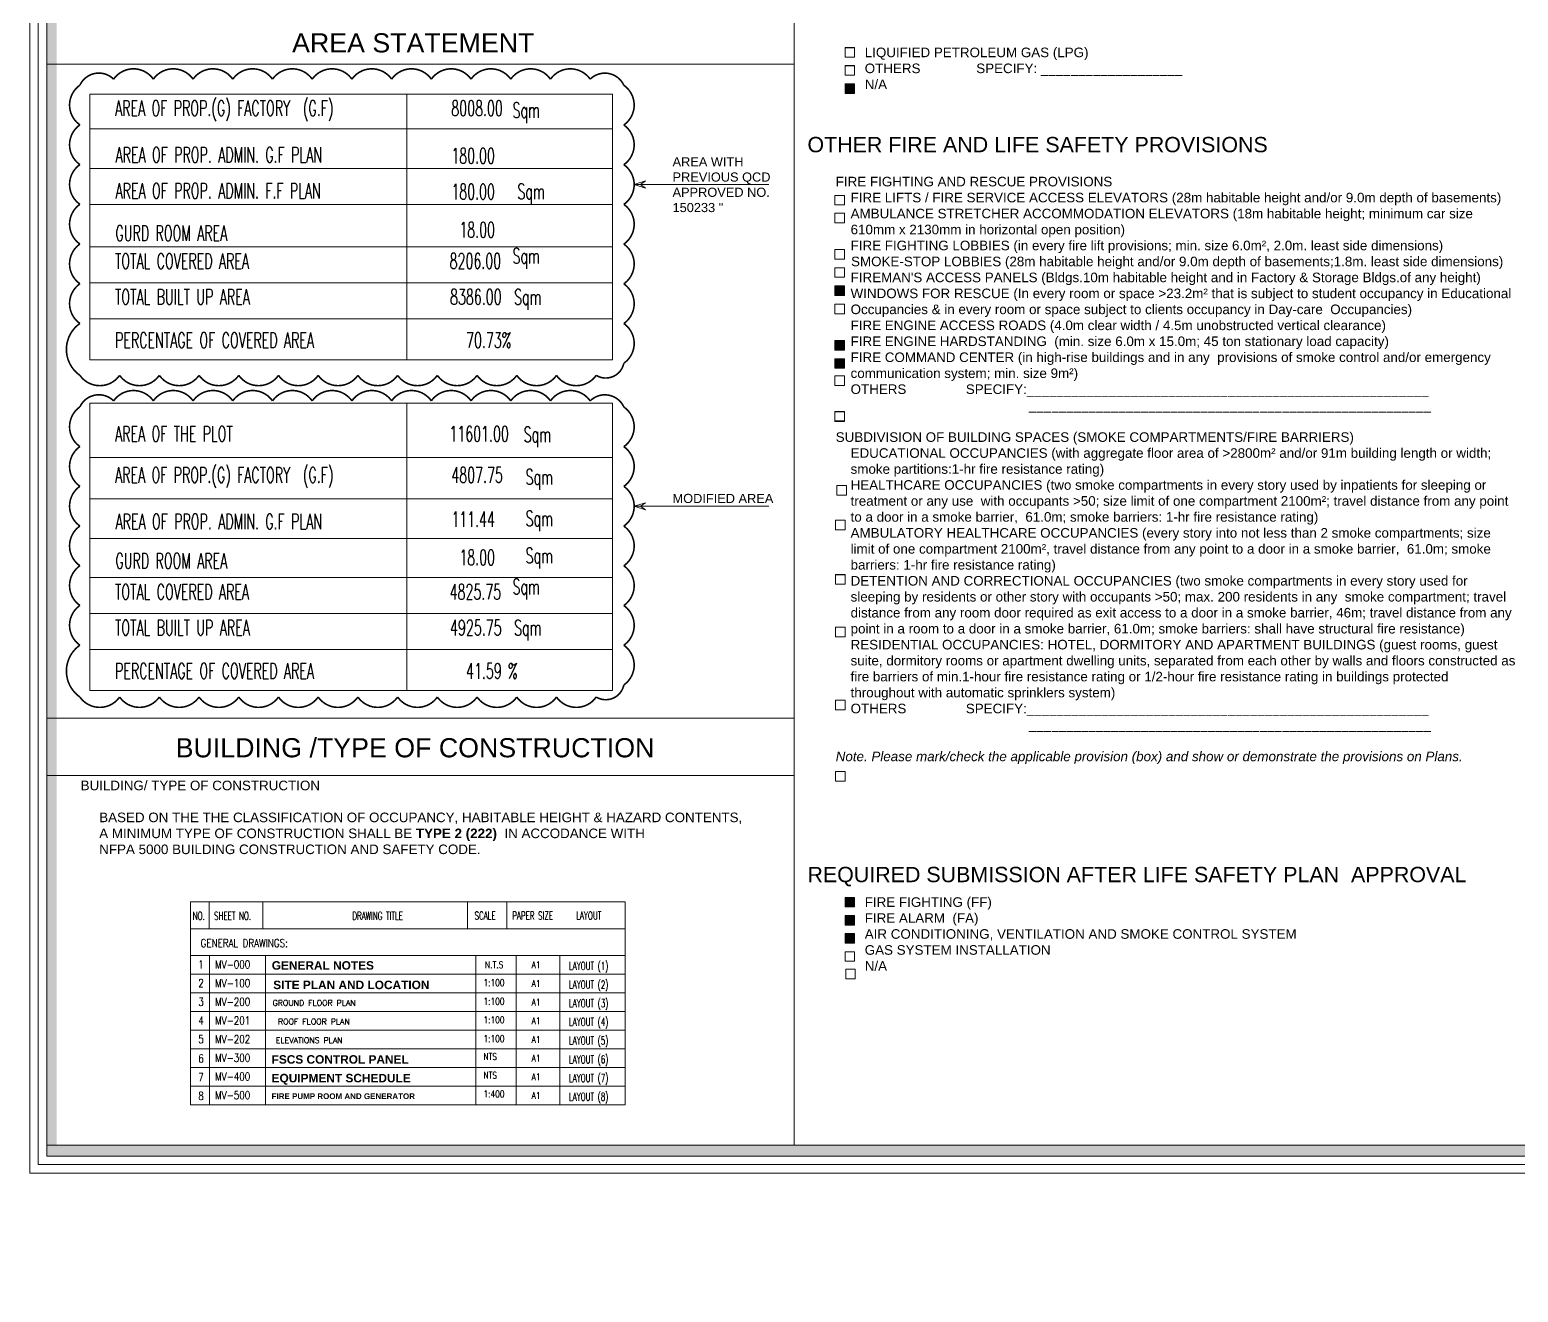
# Model space of a CAD drawing. Header units: inches. Extents: x -68096 to 69834, y -16833 to 17650.
# Drawn here: x 752.4 to 846.1, y 433.6 to 513 of the extents above; entities that cross this region are included whole.
import ezdxf

# ---------------------------------------------------------------- set-up
doc = ezdxf.new("R2010")
doc.units = ezdxf.units.IN
doc.header["$MEASUREMENT"] = 0
doc.linetypes.add('HIDDEN', pattern=[0.375, 0.25, -0.125])
for name, color, linetype in [('BOARDER2', 50, 'Continuous'), ('DIM', 31, 'Continuous'), ('LINE', 122, 'Continuous'), ('QCD DOOR', 7, 'Continuous'), ('QCD TEXT', 7, 'Continuous'), ('QCD TITLE A', 7, 'Continuous'), ('QCD TITLE BLOCK', 7, 'Continuous'), ('TEXT', 23, 'Continuous'), ('Upright Sprinkler', 210, 'Continuous'), ('WIN', 1, 'Continuous')]:
    doc.layers.add(name, color=color, linetype=linetype)
doc.layers.add('DIAGRAM', color=7, linetype='Continuous', lineweight=9)
doc.layers.add('PEN45', color=7, linetype='Continuous', lineweight=50)
doc.styles.add('ROMANS', font='romans.shx')
doc.styles.add('ROMANT', font='romant.shx')
doc.styles.add('ST-TEXT', font='romanc.shx', dxfattribs={"width": 0.8, "height": 0.23})
doc.styles.get("Standard").update_dxf_attribs({"font": 'arial.ttf'})
doc.styles.add('STYLE1', font='arialbd.ttf')
doc.styles.add('STYLE5', font='romand.shx')
doc.styles.add('Title Sheet_A1$0$DCAQ New Title Block for CD-A1_Dar Al Salam$0$ARIAL_5', font='arialbd.ttf', dxfattribs={"height": 5})

# ---------------------------------------------------------------- blocks, each defined once
blk = doc.blocks.new('HHHN')
at = {"lineweight": 0, "char_height": 0.2, "attachment_point": 3, "rotation": 90, "style": 'ROMANS'}
for s, insert in [('{\\fOptima|b0|i0|c0|p2;Fire Water Tank 1 \\P( Effective Capacity = 255.50 Gallon)\\P               = 511 cu.mt\\P(25.00M X 2.50M X 4.10M)}', (1061.312, 16659.023, -271149.143)), ('{\\fOptima|b0|i0|c0|p2;Fire Water Tank 2 \\P( Effective Capacity = 255.50 Gallon)\\P               = 511 cu.mt\\P(25.00M X 2.50M X 4.10M)}', (1064.032, 16659.023, -271149.143))]:
    blk.add_mtext_dynamic_manual_height_columns(s, width=34482.43313, gutter_width=1, heights=[0], dxfattribs=dict(at, insert=insert))
blk = doc.blocks.new('LLLL')
at = {"layer": 'DIM', "color": 3, "linetype": 'Continuous', "lineweight": 0}
for p, q in [((720.447, 465.13), (743.244, 465.13)), ((720.447, 465.13), (720.447, 454.485)), ((721.426, 465.13), (721.426, 463.726)), ((724.248, 465.13), (724.248, 463.726)), ((734.974, 465.13), (734.974, 463.726)), ((734.974, 465.13), (734.974, 463.726)), ((737.042, 463.726), (737.042, 465.13)), ((737.042, 465.13), (737.042, 463.726)), ((743.244, 465.13), (743.244, 454.485)), ((720.447, 463.726), (743.244, 463.726)), ((743.244, 462.322), (720.447, 462.322)), ((720.447, 462.322), (743.244, 462.322)), ((721.437, 462.322), (721.437, 454.485)), ((724.372, 462.322), (724.372, 454.485)), ((735.417, 462.322), (735.417, 454.485)), ((737.533, 462.322), (737.533, 454.485)), ((739.814, 454.485), (739.814, 462.322)), ((720.447, 461.342), (743.244, 461.342)), ((720.447, 460.362), (743.244, 460.362)), ((720.447, 459.383), (743.244, 459.383)), ((720.447, 458.403), (743.244, 458.403)), ((720.447, 457.424), (743.244, 457.424)), ((720.447, 456.444), (743.244, 456.444)), ((720.447, 455.464), (743.244, 455.464)), ((720.447, 454.485), (743.244, 454.485))]:
    blk.add_line(p, q, dxfattribs=at)
at = {"layer": 'DIAGRAM', "color": 7, "lineweight": 0, "char_height": 0.3, "width": 10.23704, "attachment_point": 1, "style": 'ROMANT'}
for s, insert in [(' GROUND FLOOR PLAN ', (724.547, 459.983)), ('ROOF FLOOR PLAN ', (725.036, 459.003)), (' ELEVATIONS PLAN ', (724.711, 458.024))]:
    blk.add_mtext(s, dxfattribs=dict(at, insert=insert))
at = {"layer": 'QCD TITLE A', "lineweight": 0, "style": 'STYLE1'}
for s, height, p in [('GENERAL NOTES', 0.44558, (724.709, 461.576)), ('SITE PLAN AND LOCATION ', 0.44558, (724.785, 460.554)), ('FSCS CONTROL PANEL  ', 0.44558, (724.701, 456.645)), ('EQUIPMENT SCHEDULE ', 0.44558, (724.701, 455.665)), ('FIRE PUMP ROOM AND GENERATOR', 0.3, (724.701, 454.787))]:
    blk.add_text(s, height=height, dxfattribs=at).set_placement(p)
at = {"layer": 'Upright Sprinkler', "color": 4, "lineweight": 0, "style": 'ST-TEXT'}
for s, height, width, p in [('NO.', 0.4198, 0.65, (720.564, 464.19)), ('SHEET NO.', 0.4198, 0.65, (721.683, 464.19)), ('DRAWING TITLE', 0.41984, 0.65, (728.936, 464.19)), ('SCALE', 0.4198, 0.65, (735.348, 464.199)), ('PAPER SIZE ', 0.41984, 0.65, (737.323, 464.199)), ('LAYOUT', 0.4198, 0.65, (740.677, 464.199)), ('1', 0.42, 0.8, (720.854, 461.639)), ('MV-000', 0.4198, 0.8, (721.737, 461.639)), ('N.T.S', 0.359, 0.8, (735.896, 461.651, 52.586)), ('A1', 0.359, 0.8, (738.339, 461.651, 52.586)), ('LAYOUT (1)', 0.4198, 0.65, (740.296, 461.56)), ('2', 0.42, 0.8, (720.854, 460.659)), ('MV-100', 0.4198, 0.8, (721.737, 460.659)), ('1:100', 0.359, 0.8, (735.812, 460.714, 52.586)), ('A1', 0.359, 0.8, (738.339, 460.672, 52.586)), ('LAYOUT (2)', 0.4198, 0.65, (740.296, 460.58)), ('3', 0.42, 0.8, (720.854, 459.68)), ('MV-200', 0.4198, 0.8, (721.737, 459.68)), ('1:100', 0.359, 0.8, (735.812, 459.734, 52.586)), ('A1', 0.359, 0.8, (738.339, 459.692, 52.586)), ('LAYOUT (3)', 0.4198, 0.65, (740.296, 459.601)), ('4', 0.42, 0.8, (720.854, 458.7)), ('MV-201', 0.4198, 0.8, (721.737, 458.7)), ('1:100', 0.359, 0.8, (735.812, 458.763, 52.586)), ('LAYOUT (4)', 0.4198, 0.65, (740.296, 458.621)), ('A1', 0.359, 0.8, (738.339, 458.712, 52.586)), ('5', 0.42, 0.8, (720.854, 457.721)), ('MV-202', 0.4198, 0.8, (721.737, 457.721)), ('1:100', 0.359, 0.8, (735.812, 457.775, 52.586)), ('A1', 0.359, 0.8, (738.339, 457.733, 52.586)), ('LAYOUT (5)', 0.4198, 0.65, (740.296, 457.642)), ('6', 0.42, 0.8, (720.854, 456.705)), ('MV-300', 0.4198, 0.8, (721.737, 456.741)), ('NTS', 0.359, 0.8, (735.812, 456.838, 52.586)), ('A1', 0.359, 0.8, (738.339, 456.753, 52.586)), ('LAYOUT (6)', 0.4198, 0.65, (740.296, 456.662)), ('7', 0.42, 0.8, (720.854, 455.725)), ('MV-400', 0.4198, 0.8, (721.737, 455.761)), ('NTS', 0.359, 0.8, (735.812, 455.859, 52.586)), ('A1', 0.359, 0.8, (738.339, 455.773, 52.586)), ('LAYOUT (7)', 0.4198, 0.65, (740.296, 455.682)), ('1:400', 0.359, 0.8, (735.812, 454.879, 52.586)), ('8', 0.42, 0.8, (720.854, 454.745)), ('MV-500', 0.4198, 0.8, (721.737, 454.782)), ('A1', 0.359, 0.8, (738.339, 454.794, 52.586)), ('LAYOUT (8)', 0.4198, 0.65, (740.296, 454.703))]:
    blk.add_text(s, height=height, dxfattribs=dict(at, width=width)).set_placement(p)
at = {"layer": 'Upright Sprinkler', "lineweight": 0, "style": 'ST-TEXT', "width": 0.8}
blk.add_text('GENERAL DRAWINGS:', height=0.41984, dxfattribs=at).set_placement((720.976, 462.762))

msp = doc.modelspace()

# ---------------------------------------------------------------- hatches: boundary and pattern name
at = {"layer": 'QCD TITLE A', "lineweight": 0}
h = msp.add_hatch(color=256, dxfattribs=at)
h.dxf.hatch_style = 1
h.paths.add_polyline_path([(803.75631, 509.64687), (803.75631, 509.03203), (804.37114, 509.03203), (804.37114, 509.64687)])
h = msp.add_hatch(color=256, dxfattribs=at)
h.dxf.hatch_style = 1
h.paths.add_polyline_path([(803.1148, 496.92066), (803.1148, 496.30582), (803.72964, 496.30582), (803.72964, 496.92066)])
h = msp.add_hatch(color=256, dxfattribs=at)
h.dxf.hatch_style = 1
h.paths.add_polyline_path([(803.1148, 493.48469), (803.1148, 492.86986), (803.72964, 492.86986), (803.72964, 493.48469)])
h = msp.add_hatch(color=256, dxfattribs=at)
h.dxf.hatch_style = 1
h.paths.add_polyline_path([(803.1148, 492.33854), (803.1148, 491.7237), (803.72964, 491.7237), (803.72964, 492.33854)])
h = msp.add_hatch(color=256, dxfattribs=at)
h.dxf.hatch_style = 1
h.paths.add_polyline_path([(803.75631, 458.42889), (803.75631, 457.81406), (804.37114, 457.81406), (804.37114, 458.42889)])
h = msp.add_hatch(color=256, dxfattribs=at)
h.dxf.hatch_style = 1
h.paths.add_polyline_path([(803.75631, 457.29015), (803.75631, 456.67531), (804.37114, 456.67531), (804.37114, 457.29015)])
h = msp.add_hatch(color=256, dxfattribs=at)
h.dxf.hatch_style = 1
h.paths.add_polyline_path([(803.75631, 456.15029), (803.75631, 455.53546), (804.37114, 455.53546), (804.37114, 456.15029)])
at = {"layer": 'WIN', "linetype": 'Continuous', "lineweight": 0}
h = msp.add_hatch(color=86, dxfattribs=at)
h.paths.add_polyline_path([(753.52048, 590.34425), (753.52048, 442.14684), (963.30992, 442.14684), (963.30992, 590.34425)])
h.paths.add_polyline_path([(922.89008, 589.71877), (922.89008, 442.80191), (962.68444, 442.80191), (962.68444, 589.71877)], flags=16)
h.paths.add_polyline_path([(922.26459, 442.80191), (754.14633, 442.80191), (754.14633, 589.71877), (922.26459, 589.71877)], flags=16)
h = msp.add_hatch(color=7, dxfattribs=at)
h.paths.add_polyline_path([(753.52048, 590.34425), (753.52048, 442.14684), (963.30992, 442.14684), (963.30992, 590.34425)])
h.paths.add_polyline_path([(922.89008, 589.71877), (922.89008, 442.80191), (962.68444, 442.80191), (962.68444, 589.71877)], flags=16)
h.paths.add_polyline_path([(922.26459, 442.80191), (754.14633, 442.80191), (754.14633, 589.71877), (922.26459, 589.71877)], flags=16)

# ---------------------------------------------------------------- linework, layer by layer
at = {"color": 1, "lineweight": 0}
for p, q in [((791.20611, 503.52708), (790.49079, 503.30262)), ((790.49079, 503.30262), (798.96121, 503.30262)), ((791.20611, 503.07815), (790.49079, 503.30262)), ((790.89028, 503.30262), (791.20611, 503.52708)), ((790.89028, 503.30262), (791.20611, 503.07815)), ((791.20611, 483.2759), (790.49079, 483.05144)), ((790.49079, 483.05144), (798.96121, 483.05144)), ((791.20611, 482.82697), (790.49079, 483.05144)), ((790.89028, 483.05144), (791.20611, 483.2759)), ((790.89028, 483.05144), (791.20611, 482.82697))]:
    msp.add_line(p, q, dxfattribs=at)
at = {"color": 5, "linetype": 'HIDDEN', "lineweight": 0, "ltscale": 2, "const_width": 0.1}
for points in [[(755.60072, 491.29198, 0.52056705), (758.10072, 491.29198, 0.52056705), (760.60072, 491.29198, 0.52056705), (763.10072, 491.29198, 0.52056705), (765.60072, 491.29198, 0.52056705), (768.10072, 491.29198, 0.52056705), (770.60072, 491.29198, 0.52056705), (773.10072, 491.29198, 0.52056705), (775.60072, 491.29198, 0.52056705), (778.10072, 491.29198, 0.52056705), (780.60072, 491.29198, 0.52056705), (783.10072, 491.29198, 0.52056705), (785.60072, 491.29198, 0.52056705), (788.10072, 491.29198, 0.52056705), (789.84009, 492.05262, 0.52056705), (789.84009, 494.55262, 0.52056705), (789.84009, 497.05262, 0.52056705), (789.84009, 499.55262, 0.52056705), (789.84009, 502.05262, 0.52056705), (789.84009, 504.55262, 0.52056705), (789.84009, 507.05262, 0.52056705), (789.84009, 509.55262, 0.52056705), (787.72304, 509.93557, 0.52056705), (785.22304, 509.93557, 0.52056705), (782.72304, 509.93557, 0.52056705), (780.22304, 509.93557, 0.52056705), (777.72304, 509.93557, 0.52056705), (775.22304, 509.93557, 0.52056705), (772.72304, 509.93557, 0.52056705), (770.22304, 509.93557, 0.52056705), (767.72304, 509.93557, 0.52056705), (765.22304, 509.93557, 0.52056705), (762.72304, 509.93557, 0.52056705), (760.22304, 509.93557, 0.52056705), (757.72304, 509.93557, 0.52056705), (755.60072, 509.55789, 0.52056705), (755.60072, 507.05789, 0.52056705), (755.60072, 504.55789, 0.52056705), (755.60072, 502.05789, 0.52056705), (755.60072, 499.55789, 0.52056705), (755.60072, 497.05789, 0.52056705), (755.60072, 494.55789, 0.52056705)], [(755.60072, 471.0408, 0.52056705), (758.10072, 471.0408, 0.52056705), (760.60072, 471.0408, 0.52056705), (763.10072, 471.0408, 0.52056705), (765.60072, 471.0408, 0.52056705), (768.10072, 471.0408, 0.52056705), (770.60072, 471.0408, 0.52056705), (773.10072, 471.0408, 0.52056705), (775.60072, 471.0408, 0.52056705), (778.10072, 471.0408, 0.52056705), (780.60072, 471.0408, 0.52056705), (783.10072, 471.0408, 0.52056705), (785.60072, 471.0408, 0.52056705), (788.10072, 471.0408, 0.52056705), (789.84009, 471.80144, 0.52056705), (789.84009, 474.30144, 0.52056705), (789.84009, 476.80144, 0.52056705), (789.84009, 479.30144, 0.52056705), (789.84009, 481.80144, 0.52056705), (789.84009, 484.30144, 0.52056705), (789.84009, 486.80144, 0.52056705), (789.84009, 489.30144, 0.52056705), (787.72304, 489.68439, 0.52056705), (785.22304, 489.68439, 0.52056705), (782.72304, 489.68439, 0.52056705), (780.22304, 489.68439, 0.52056705), (777.72304, 489.68439, 0.52056705), (775.22304, 489.68439, 0.52056705), (772.72304, 489.68439, 0.52056705), (770.22304, 489.68439, 0.52056705), (767.72304, 489.68439, 0.52056705), (765.22304, 489.68439, 0.52056705), (762.72304, 489.68439, 0.52056705), (760.22304, 489.68439, 0.52056705), (757.72304, 489.68439, 0.52056705), (755.60072, 489.30671, 0.52056705), (755.60072, 486.80671, 0.52056705), (755.60072, 484.30671, 0.52056705), (755.60072, 481.80671, 0.52056705), (755.60072, 479.30671, 0.52056705), (755.60072, 476.80671, 0.52056705), (755.60072, 474.30671, 0.52056705)]]:
    msp.add_lwpolyline(points, format="xyb", close=True, dxfattribs=at)
at = {"layer": 'BOARDER2', "color": 0, "lineweight": 0}
for p, q in [((756.2183, 508.99103), (756.2183, 492.26906)), ((776.18986, 508.99103), (776.18986, 506.81224)), ((789.12604, 508.99103), (789.12604, 492.26906)), ((776.18986, 507.905), (776.18986, 492.26906)), ((776.18986, 506.19957), (776.18986, 502.05624)), ((756.2183, 492.26906), (789.12604, 492.26906)), ((756.2183, 489.54743), (789.12604, 489.54743)), ((756.2183, 489.54743), (756.2183, 471.4468)), ((776.18986, 489.54743), (776.18986, 483.72615)), ((789.12604, 489.54743), (789.12604, 471.4468)), ((776.18986, 484.8189), (776.18986, 471.4468)), ((776.18986, 483.11347), (776.18986, 481.23398)), ((756.2183, 471.4468), (789.12604, 471.4468))]:
    msp.add_line(p, q, dxfattribs=at)
at = {"layer": 'LINE', "color": 0, "lineweight": 0}
for p, q in [((756.2183, 508.99103), (789.12604, 508.99103)), ((756.2183, 506.81224), (789.12604, 506.81224)), ((756.24541, 504.32008), (789.15315, 504.32008)), ((756.24541, 502.05624), (789.15315, 502.05624)), ((756.2183, 499.38396), (789.12604, 499.38396)), ((756.2183, 499.38396), (789.12604, 499.38396)), ((756.2183, 499.38396), (789.12604, 499.38396)), ((756.2183, 499.38396), (789.12604, 499.38396)), ((756.24541, 499.38396), (789.15315, 499.38396)), ((756.24541, 499.38396), (789.15315, 499.38396)), ((756.2183, 497.12013), (789.12604, 497.12013)), ((756.2183, 497.12013), (789.12604, 497.12013)), ((756.24541, 497.12013), (789.15315, 497.12013)), ((756.2183, 494.8563), (789.12604, 494.8563)), ((756.2183, 494.8563), (789.12604, 494.8563)), ((756.2183, 494.8563), (789.12604, 494.8563)), ((756.24541, 494.8563), (789.15315, 494.8563)), ((756.2183, 486.10916), (789.12604, 486.10916)), ((756.2183, 483.52192), (789.12604, 483.52192)), ((756.2183, 483.52192), (789.12604, 483.52192)), ((756.24541, 481.02976), (789.15315, 481.02976)), ((756.2183, 478.5617), (789.12604, 478.5617)), ((756.2183, 478.5617), (789.12604, 478.5617)), ((756.2183, 478.5617), (789.12604, 478.5617)), ((756.2183, 478.5617), (789.12604, 478.5617)), ((756.24541, 478.5617), (789.15315, 478.5617)), ((756.24541, 478.5617), (789.15315, 478.5617)), ((756.2183, 476.29787), (789.12604, 476.29787)), ((756.2183, 476.29787), (789.12604, 476.29787)), ((756.24541, 476.29787), (789.15315, 476.29787)), ((756.2183, 474.03404), (789.12604, 474.03404)), ((756.2183, 474.03404), (789.12604, 474.03404)), ((756.2183, 474.03404), (789.12604, 474.03404)), ((756.24541, 474.03404), (789.15315, 474.03404))]:
    msp.add_line(p, q, dxfattribs=at)
at = {"layer": 'PEN45', "lineweight": 0}
msp.add_lwpolyline([(753.52048, 590.34425), (922.89008, 590.34425), (922.89008, 442.84014), (753.52048, 442.84014)], close=True, dxfattribs=at)
at = {"layer": 'QCD DOOR', "color": 3, "lineweight": 0}
for points in [[(803.76819, 511.93), (803.76819, 511.32705), (804.37114, 511.32705), (804.37114, 511.93)], [(803.76819, 511.91507), (803.76819, 511.31212), (804.37114, 511.31212), (804.37114, 511.91507)], [(803.76819, 510.7959), (803.76819, 510.19295), (804.37114, 510.19295), (804.37114, 510.7959)], [(803.76819, 510.78097), (803.76819, 510.17802), (804.37114, 510.17802), (804.37114, 510.78097)], [(803.76819, 509.64687), (803.76819, 509.04392), (804.37114, 509.04392), (804.37114, 509.64687)], [(803.12669, 502.62073), (803.12669, 502.01778), (803.72964, 502.01778), (803.72964, 502.62073)], [(803.12669, 502.62073), (803.12669, 502.01778), (803.72964, 502.01778), (803.72964, 502.62073)], [(803.12669, 502.62073), (803.12669, 502.01778), (803.72964, 502.01778), (803.72964, 502.62073)], [(803.12669, 501.49605), (803.12669, 500.8931), (803.72964, 500.8931), (803.72964, 501.49605)], [(803.12669, 499.21221), (803.12669, 498.60926), (803.72964, 498.60926), (803.72964, 499.21221)], [(803.12669, 498.06689), (803.12669, 497.46394), (803.72964, 497.46394), (803.72964, 498.06689)], [(803.12669, 496.92157), (803.12669, 496.31862), (803.72964, 496.31862), (803.72964, 496.92157)], [(803.12669, 496.92066), (803.12669, 496.31771), (803.72964, 496.31771), (803.72964, 496.92066)], [(803.12669, 496.92066), (803.12669, 496.31771), (803.72964, 496.31771), (803.72964, 496.92066)], [(803.12669, 495.77534), (803.12669, 495.17239), (803.72964, 495.17239), (803.72964, 495.77534)], [(803.12669, 495.77534), (803.12669, 495.17239), (803.72964, 495.17239), (803.72964, 495.77534)], [(803.12669, 493.48469), (803.12669, 492.88174), (803.72964, 492.88174), (803.72964, 493.48469)], [(803.12669, 493.48469), (803.12669, 492.88174), (803.72964, 492.88174), (803.72964, 493.48469)], [(803.12669, 492.33937), (803.12669, 491.73642), (803.72964, 491.73642), (803.72964, 492.33937)], [(803.12669, 492.33937), (803.12669, 491.73642), (803.72964, 491.73642), (803.72964, 492.33937)], [(803.12669, 492.33854), (803.12669, 491.73559), (803.72964, 491.73559), (803.72964, 492.33854)], [(803.12669, 491.26349), (803.12669, 490.66054), (803.72964, 490.66054), (803.72964, 491.26349)], [(803.12669, 489.02321), (803.12669, 488.42026), (803.72964, 488.42026), (803.72964, 489.02321)], [(803.12669, 488.98875), (803.12669, 488.3858), (803.72964, 488.3858), (803.72964, 488.98875)], [(803.12669, 488.98875), (803.12669, 488.3858), (803.72964, 488.3858), (803.72964, 488.98875)], [(803.25664, 484.35083), (803.25664, 483.74788), (803.85959, 483.74788), (803.85959, 484.35083)], [(803.25664, 484.34987), (803.25664, 483.74692), (803.85959, 483.74692), (803.85959, 484.34987)], [(803.1671, 482.17635), (803.1671, 481.5734), (803.77005, 481.5734), (803.77005, 482.17635)], [(803.1671, 478.7509), (803.1671, 478.14795), (803.77005, 478.14795), (803.77005, 478.7509)], [(803.1671, 478.74038), (803.1671, 478.13743), (803.77005, 478.13743), (803.77005, 478.74038)], [(803.1671, 475.43109), (803.1671, 474.82814), (803.77005, 474.82814), (803.77005, 475.43109)], [(803.1671, 470.83695), (803.1671, 470.234), (803.77005, 470.234), (803.77005, 470.83695)], [(803.1671, 470.83695), (803.1671, 470.234), (803.77005, 470.234), (803.77005, 470.83695)], [(803.1671, 466.35423), (803.1671, 465.75128), (803.77005, 465.75128), (803.77005, 466.35423)], [(803.1671, 466.35423), (803.1671, 465.75128), (803.77005, 465.75128), (803.77005, 466.35423)], [(803.76819, 458.42889), (803.76819, 457.82594), (804.37114, 457.82594), (804.37114, 458.42889)], [(803.76819, 457.29015), (803.76819, 456.6872), (804.37114, 456.6872), (804.37114, 457.29015)], [(803.76819, 456.15029), (803.76819, 455.54734), (804.37114, 455.54734), (804.37114, 456.15029)], [(803.76819, 455.01044), (803.76819, 454.40749), (804.37114, 454.40749), (804.37114, 455.01044)], [(803.80881, 453.91438), (803.80881, 453.31143), (804.41176, 453.31143), (804.41176, 453.91438)], [(803.80881, 453.91438), (803.80881, 453.31143), (804.41176, 453.31143), (804.41176, 453.91438)], [(803.80881, 453.91438), (803.80881, 453.31143), (804.41176, 453.31143), (804.41176, 453.91438)]]:
    msp.add_lwpolyline(points, close=True, dxfattribs=at)
at = {"layer": 'QCD TITLE BLOCK', "lineweight": 0}
for p, q in [((800.56894, 590.3452), (800.56894, 442.84014)), ((800.56894, 510.87443), (753.53395, 510.87443)), ((800.56894, 469.71997), (753.53395, 469.71997)), ((800.56894, 466.10227), (753.53395, 466.10227))]:
    msp.add_line(p, q, dxfattribs=at)
at = {"layer": 'WIN', "color": 7, "linetype": 'Continuous', "lineweight": 0}
for points in [[(752.44464, 441.071), (964.38576, 441.071), (964.38576, 591.4201), (752.44464, 591.4201)], [(752.44464, 441.071), (964.38576, 441.071), (964.38576, 591.4201), (752.44464, 591.4201)], [(752.98256, 441.60892), (963.84784, 441.60892), (963.84784, 590.88217), (752.98256, 590.88217)], [(752.98256, 441.60892), (963.84784, 441.60892), (963.84784, 590.88217), (752.98256, 590.88217)], [(753.52048, 442.14684), (963.30992, 442.14684), (963.30992, 590.34425), (753.52048, 590.34425)], [(753.52048, 442.14684), (963.30992, 442.14684), (963.30992, 590.34425), (753.52048, 590.34425)]]:
    msp.add_lwpolyline(points, close=True, dxfattribs=at)

# ---------------------------------------------------------------- block references
at = {"color": 1, "lineweight": 0}
msp.add_blockref('HHHN', (-291.60316, 990.67301), dxfattribs=at)
at = {"color": 1, "lineweight": 0, "xscale": 1.2, "yscale": 1.2, "zscale": 1.2}
msp.add_blockref('LLLL', (-101.97258, -100.01264), dxfattribs=at)

# ---------------------------------------------------------------- texts
at = {"color": 1, "lineweight": 0, "char_height": 0.5756847, "attachment_point": 1}
for s, insert in [('AREA WITH PREVIOUS QCD APPROVED NO. 150233 " ', (792.90697, 505.0226)), ('MODIFIED AREA', (792.90697, 483.83049))]:
    msp.add_mtext_dynamic_manual_height_columns(s, width=8.4635415, gutter_width=1, heights=[0], dxfattribs=dict(at, insert=insert))
at = {"layer": 'QCD TEXT', "lineweight": 0, "ltscale": 0.5, "insert": (755.64681, 465.77626), "char_height": 0.60295094, "attachment_point": 1, "style": 'ROMANS'}
msp.add_mtext('\\A1;{\\fArial|b0|i0|c0|p34;\\C7;BUILDING/ TYPE OF CONSTRUCTION\\C1;\\P\\P\\C256;     BASED ON THE THE CLASSIFICATION OF OCCUPANCY, HABITABLE HEIGHT & HAZARD CONTENTS,\\P     A MINIMUM TYPE OF CONSTRUCTION SHALL BE\\C3; \\fArial|b1|i0|c0|p34;TYPE 2 (222) \\fArial|b0|i0|c0|p34;\\C256; IN ACCODANCE WITH \\P     NFPA 5000 BUILDING CONSTRUCTION AND SAFETY CODE. \\P\\C1;\\P\\C256;                   }', dxfattribs=at)
at = {"layer": 'QCD TITLE A', "lineweight": 0, "attachment_point": 1}
for s, insert, char_height, width, style in [('\\pi9.2201;{\\fArial|b0|i0|c0|p34;AREA STATEMENT}', (759.73611, 512.82505), 1.2059019, 33.663602, 'Title Sheet_A1$0$DCAQ New Title Block for CD-A1_Dar Al Salam$0$ARIAL_5'), ("\\A1;{\\fArial|b0|i0|c0|p34;\\H0.625x;\\C7;FIRE FIGHTING AND RESCUE PROVISIONS\\C256;   \\P    FIRE LIFTS / FIRE SERVICE ACCESS ELEVATORS\\C6; (28m habitable height and/or 9.0m depth of basements)\\C256;\\P    AMBULANCE STRETCHER ACCOMMODATION ELEVATORS \\C6;(18m habitable height; minimum car size\\P    610mm x 2130mm in horizontal open position)\\P\\C256;    FIRE FIGHTING LOBBIES \\C6;(in every fire lift provisions; min. size 6.0m², 2.0m. least side dimensions)\\P\\pl0.96472,t0,0.96472;\\C256;SMOKE-STOP LOBBIES \\C6;(28m habitable height and/or 9.0m depth of basements;1.8m. least side dimensions)\\P\\pl0,tz;\\C256;    FIREMAN'S ACCESS PANELS \\C6;(Bldgs.10m habitable height and in Factory & Storage Bldgs.of any height)\\C256;\\P    WINDOWS FOR RESCUE \\C6;(In every room or space >23.2m² that is subject to student occupancy in Educational\\P    Occupancies & in every room or space subject to clients occupancy in Day-care  Occupancies)\\P\\C256;    FIRE ENGINE ACCESS ROADS\\C6; (4.0m clear width / 4.5m unobstructed vertical clearance)\\C256;\\P    FIRE ENGINE HARDSTANDING \\C6; (min. size 6.0m x 15.0m; 45 ton stationary load capacity)\\P\\C256;    FIRE COMMAND CENTER\\C6; (in high-rise buildings and in any  provisions of smoke control and/or emergency\\P    communication system; min. size 9m²) \\P\\C256;    OTHERS                SPECIFY:______________________________________________________\\P                                                    ______________________________________________________\\P                                                   \\P\\C7;SUBDIVISION OF BUILDING SPACES (SMOKE COMPARTMENTS/FIRE BARRIERS)\\C1;\\P\\C256;    EDUCATIONAL OCCUPANCIES \\C6;(with aggregate floor area of >2800m² and/or 91m building length or width;\\P    smoke partitions:1-hr fire resistance rating)\\P\\C256;    HEALTHCARE OCCUPANCIES\\C6; (two smoke compartments in every story used by inpatients for sleeping or \\P    treatment or any use  with occupants >50; size limit of one compartment 2100m²; travel distance from any point\\P    to a door in a smoke barrier,  61.0m; smoke barriers: 1-hr fire resistance rating)\\P\\C256;    AMBULATORY HEALTHCARE OCCUPANCIES \\C6;(every story into not less than 2 smoke compartments; size\\P    limit of one compartment 2100m², travel distance from any point to a door in a smoke barrier,  61.0m; smoke\\P    barriers: 1-hr fire resistance rating)\\P\\C256;    DETENTION AND CORRECTIONAL OCCUPANCIES \\C6;(two smoke compartments in every story used for\\P    sleeping by residents or other story with occupants >50; max. 200 residents in any  smoke compartment; travel\\P    distance from any room door required as exit access to a door in a smoke barrier, 46m; travel distance from any\\P    point in a room to a door in a smoke barrier, 61.0m; smoke barriers: shall have structural fire resistance)\\P    \\C256;RESIDENTIAL OCCUPANCIES: HOTEL, DORMITORY AND APARTMENT BUILDINGS \\C6;(guest rooms, guest\\P    suite, dormitory rooms or apartment dwelling units, separated from each other by walls and floors constructed as\\P    fire barriers of min.1-hour fire resistance rating or 1/2-hour fire resistance rating in buildings protected\\P    throughout with automatic sprinklers system)\\P    \\C256;OTHERS                SPECIFY:______________________________________________________\\P                                                    ______________________________________________________\\P\\fArial|b0|i1|c0|p34;\\P\\C6;Note. Please mark/check the applicable provision (box) and show or demonstrate the provisions on Plans\\C256;.\\P\\fArial|b0|i0|c0|p34;                                                    }", (803.17938, 503.78871), 0.9647215, 42.7626271, 'ROMANS'), ('\\pi1.8933;{\\fArial|b0|i0|c0|p34;BUILDING\\fArial|b0|i0|c178|p34; /\\fArial|b0|i0|c0|p34;TYPE OF CONSTRUCTION}', (759.73611, 468.45064), 1.20590188, 33.663602, 'Title Sheet_A1$0$DCAQ New Title Block for CD-A1_Dar Al Salam$0$ARIAL_5')]:
    msp.add_mtext(s, dxfattribs=dict(at, insert=insert, char_height=char_height, width=width, style=style))
at = {"layer": 'QCD TITLE A', "lineweight": 0, "char_height": 0.9647215, "attachment_point": 1, "style": 'ROMANS'}
for s, insert in [('\\A1;{\\fArial|b0|i0|c0|p34;\\H0.625x;LIQUIFIED PETROLEUM GAS (LPG)\\POTHERS               SPECIFY: ___________________\\PN/A}', (805.00531, 511.92311)), ('\\A1;{\\fArial|b0|i0|c0|p34;\\H0.625x;FIRE FIGHTING (FF)\\PFIRE ALARM  (FA)\\PAIR CONDITIONING, VENTILATION AND SMOKE CONTROL SYSTEM\\PGAS SYSTEM INSTALLATION\\PN/A}', (805.00531, 458.43588))]:
    msp.add_mtext(s, dxfattribs=dict(at, insert=insert))
at = {"layer": 'QCD TITLE A', "color": 1, "lineweight": 0, "char_height": 0.9647215, "attachment_point": 1, "style": 'Title Sheet_A1$0$DCAQ New Title Block for CD-A1_Dar Al Salam$0$ARIAL_5'}
for s, insert, width in [('\\pt31.836;{\\fArial|b0|i0|c0|p34;\\C7;OTHER FIRE AND LIFE SAFETY PROVISIONS }', (801.39706, 506.29994), 43.8267049), ('{\\fArial|b0|i0|c0|p34;\\C7;REQUIRED SUBMISSION AFTER LIFE SAFETY PLAN  APPROVAL}', (801.39706, 460.35078), 43.1872006)]:
    msp.add_mtext(s, dxfattribs=dict(at, insert=insert, width=width))
at = {"layer": 'TEXT', "color": 0, "lineweight": 0, "style": 'STYLE5', "width": 0.6}
for s, height, p in [('AREA OF PROP.(G) FACTORY  (G.F)', 0.9702135, (757.81249, 507.61756)), ('8008.00', 0.970214, (778.98091, 507.61756)), (' Sqm', 0.970214, (782.43581, 507.49829)), ('AREA OF PROP. ADMIN. G.F PLAN', 0.9702135, (757.8396, 504.69147)), ('180.00', 0.970214, (778.98091, 504.63217)), ('AREA OF PROP. ADMIN. F.F PLAN', 0.9702135, (757.8396, 502.42764)), ('180.00', 0.970214, (778.98091, 502.36834)), (' Sqm', 0.970214, (782.74417, 502.37965)), ('GURD ROOM AREA', 0.9702135, (757.8396, 499.75536)), ('18.00', 0.970214, (779.48498, 499.97037)), ('TOTAL COVERED AREA', 0.9702135, (757.81249, 497.9997)), ('8206.00', 0.970214, (778.87483, 498.00269)), (' Sqm', 0.970214, (782.43581, 498.32417)), ('TOTAL BUILT UP AREA', 0.9702135, (757.81249, 495.74569)), ('8386.00', 0.970214, (778.90253, 495.74569)), (' Sqm', 0.970214, (782.53375, 495.73694)), ('PERCENTAGE OF COVERED AREA', 0.9702135, (757.81249, 493.01886)), ('70.73%%%', 0.970214, (779.91102, 493.01886)), ('AREA OF THE PLOT', 0.9702135, (757.81249, 487.12542)), ('11601.00', 0.970214, (778.8606, 487.12542)), (' Sqm', 0.970214, (783.13761, 487.08876)), ('AREA OF PROP.(G) FACTORY  (G.F)', 0.9702135, (757.81249, 484.53147)), ('4807.75', 0.970214, (778.98091, 484.53147)), (' Sqm', 0.970214, (783.25925, 484.4122)), ('AREA OF PROP. ADMIN. G.F PLAN', 0.9702135, (757.8396, 481.60538)), ('111.44', 0.970214, (778.98091, 481.74816)), (' Sqm', 0.970214, (783.25925, 481.7992)), ('GURD ROOM AREA', 0.9702135, (757.8396, 479.13093)), ('18.00', 0.970214, (779.48498, 479.34594)), (' Sqm', 0.970214, (783.25925, 479.46085)), ('TOTAL COVERED AREA', 0.9702135, (757.81249, 477.17744)), ('4825.75', 0.970214, (778.87483, 477.18042)), (' Sqm', 0.970214, (782.43581, 477.50191)), ('TOTAL BUILT UP AREA', 0.9702135, (757.81249, 474.92343)), ('4925.75', 0.970214, (778.90253, 474.92343)), (' Sqm', 0.970214, (782.53375, 474.91468)), ('PERCENTAGE OF COVERED AREA', 0.9702135, (757.81249, 472.1966)), ('41.59 %%%', 0.970214, (779.91102, 472.1966))]:
    msp.add_text(s, height=height, dxfattribs=at).set_placement(p)

doc.saveas('drawing.dxf')
